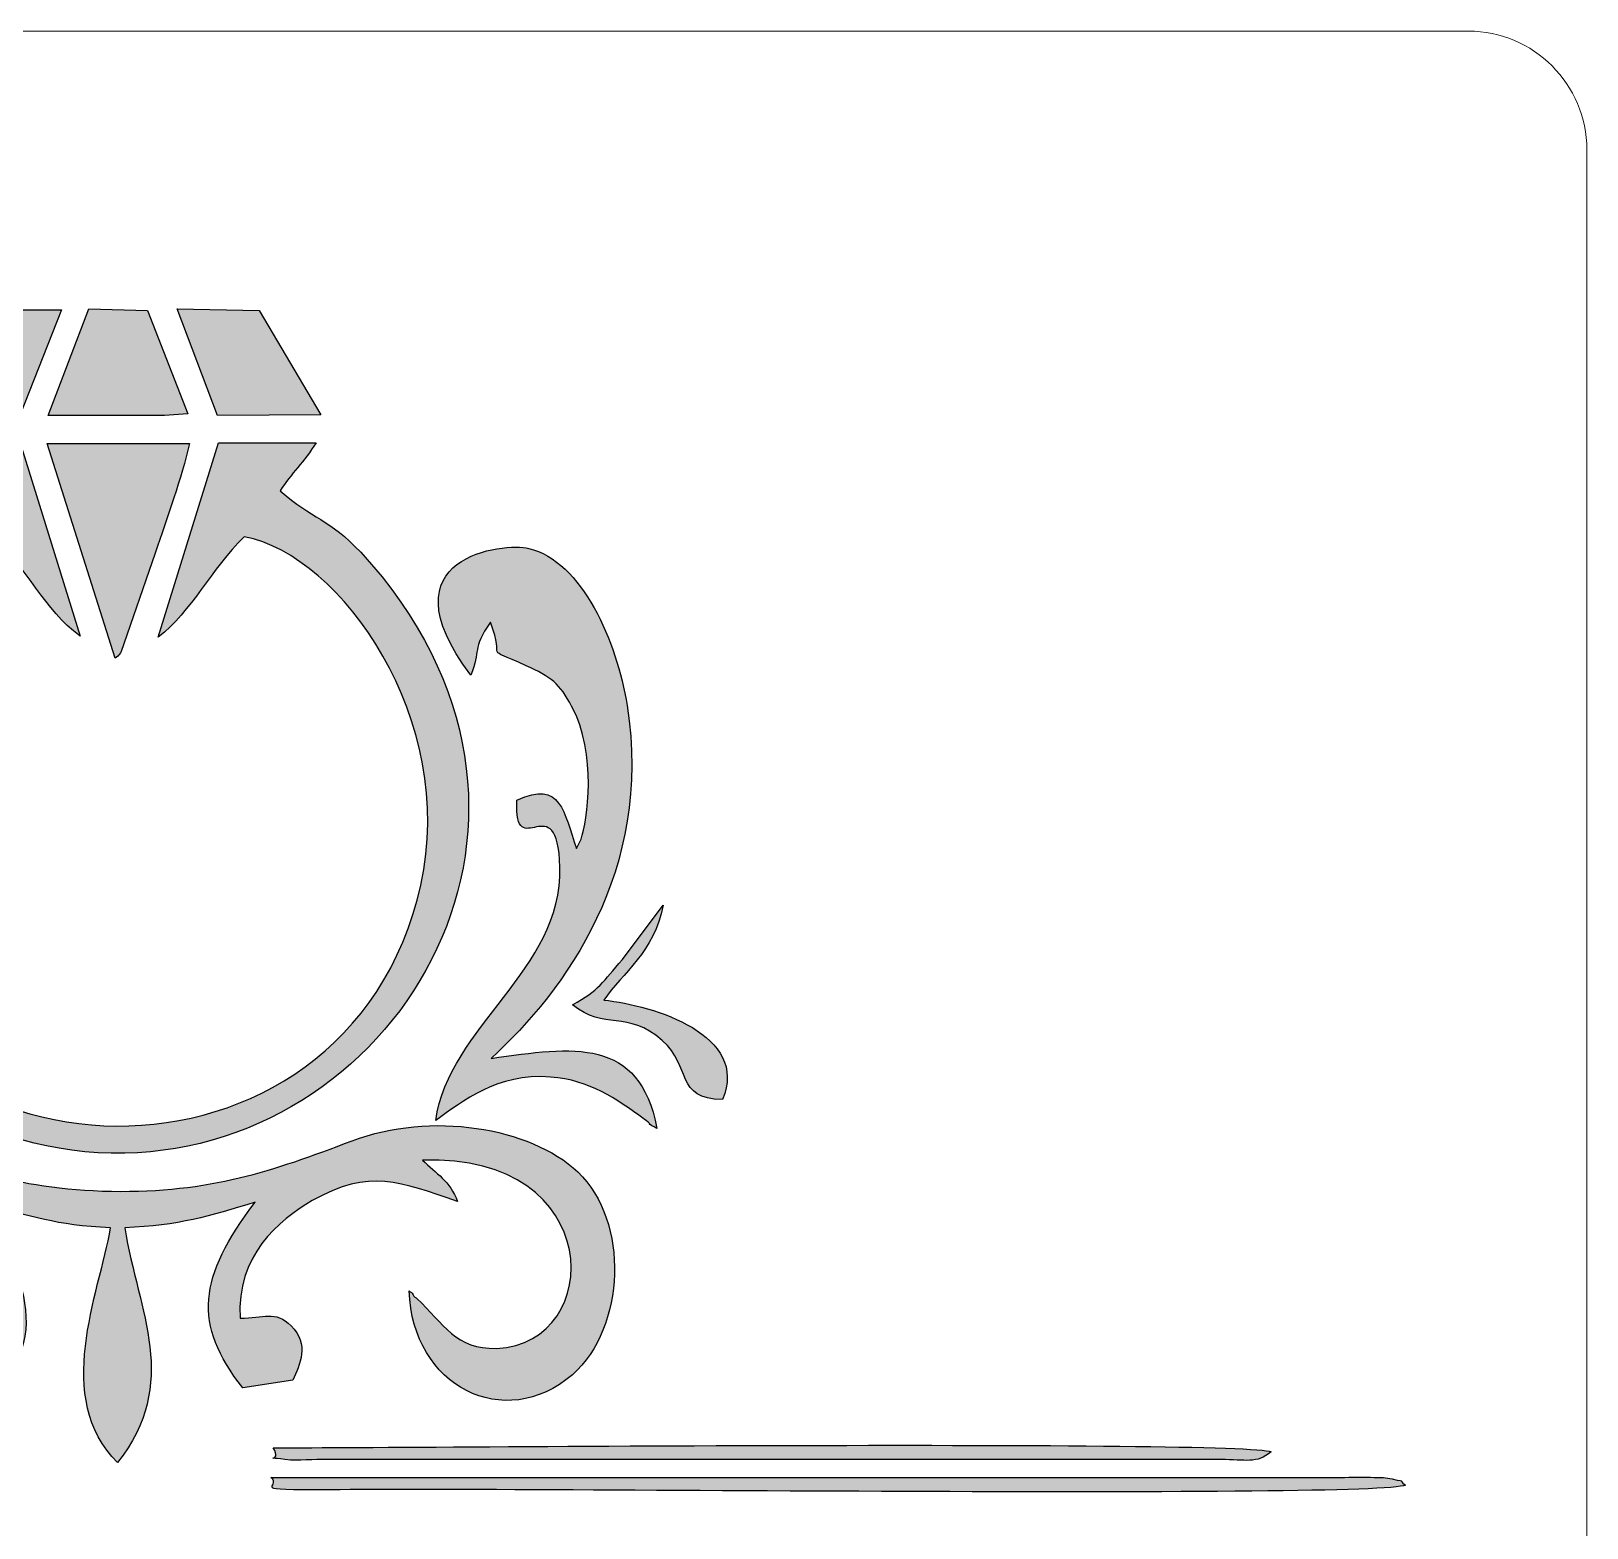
# Model space of a CAD drawing. Header units: millimetres. Extents: x -304.6 to -254.8, y -96.1 to -46.3.
# Drawn here: x -281.09 to -254.85, y -71.56 to -46.31 of the extents above; entities that cross this region are included whole.
import ezdxf

# ---------------------------------------------------------------- set-up
doc = ezdxf.new("R2010")
doc.units = ezdxf.units.MM
doc.header["$MEASUREMENT"] = 0
doc.layers.add('Layer 1', color=7, linetype='Continuous')

msp = doc.modelspace()

# ---------------------------------------------------------------- hatches: boundary and pattern name
at = {"layer": 'Layer 1', "true_color": 0x231f20}
h = msp.add_hatch(color=250, dxfattribs=at)
edge = h.paths.add_edge_path()
edge.add_spline(control_points=[(-283.0529, -52.779), (-283.0529, -52.779), (-281.2736, -52.7922), (-281.2736, -52.7922), (-281.2736, -52.7922), (-280.575, -51.0083), (-280.575, -51.0083), (-280.575, -51.0083), (-282.0116, -51.0083), (-282.0116, -51.0083), (-282.0116, -51.0083), (-283.0529, -52.779), (-283.0529, -52.779)], knot_values=[0, 0, 0, 0, 0.25, 0.25, 0.25, 0.5, 0.5, 0.5, 0.75, 0.75, 0.75, 1, 1, 1, 1], degree=3, periodic=1)
h = msp.add_hatch(color=250, dxfattribs=at)
edge = h.paths.add_edge_path()
edge.add_spline(control_points=[(-280.7991, -52.7922), (-280.7991, -52.7922), (-279.9556, -52.7922), (-279.9556, -52.7922), (-279.9556, -52.7922), (-278.8353, -52.7922), (-278.8353, -52.7922), (-278.8353, -52.7922), (-278.4399, -52.7659), (-278.4399, -52.7659), (-278.4399, -52.7659), (-279.1253, -51.0214), (-279.1253, -51.0214), (-279.1253, -51.0214), (-280.1138, -50.9952), (-280.1138, -50.9952), (-280.1138, -50.9952), (-280.7991, -52.7922), (-280.7991, -52.7922)], knot_values=[0, 0, 0, 0, 0.1666667, 0.1666667, 0.1666667, 0.3333333, 0.3333333, 0.3333333, 0.5, 0.5, 0.5, 0.6666667, 0.6666667, 0.6666667, 0.8333333, 0.8333333, 0.8333333, 1, 1, 1, 1], degree=3, periodic=1)
h = msp.add_hatch(color=250, dxfattribs=at)
edge = h.paths.add_edge_path()
edge.add_spline(control_points=[(-277.9391, -52.7922), (-277.9391, -52.7922), (-276.1993, -52.779), (-276.1993, -52.779), (-276.1993, -52.779), (-277.2406, -51.0214), (-277.2406, -51.0214), (-277.2406, -51.0214), (-278.6245, -50.9952), (-278.6245, -50.9952), (-278.6245, -50.9952), (-277.9391, -52.7922), (-277.9391, -52.7922)], knot_values=[0, 0, 0, 0, 0.25, 0.25, 0.25, 0.5, 0.5, 0.5, 0.75, 0.75, 0.75, 1, 1, 1, 1], degree=3, periodic=1)
h = msp.add_hatch(color=250, dxfattribs=at)
edge = h.paths.add_edge_path()
edge.add_spline(control_points=[(-282.9474, -53.2774), (-282.7761, -53.5134), (-282.5125, -53.802), (-282.3411, -54.0513), (-282.8156, -54.5234), (-283.2637, -54.6153), (-283.7646, -55.153), (-287.7316, -59.5338), (-284.3445, -65.3312), (-279.5075, -65.2394), (-274.8419, -65.1476), (-271.4548, -59.5076), (-275.5272, -55.1005), (-276.0544, -54.5366), (-276.3444, -54.5366), (-276.8848, -54.0644), (-276.7002, -53.7627), (-276.4761, -53.579), (-276.2785, -53.2512), (-276.2785, -53.2512), (-277.9259, -53.2512), (-277.9259, -53.2512), (-277.9259, -53.2512), (-278.9408, -56.5302), (-278.9408, -56.5302), (-278.3741, -56.0974), (-278.0578, -55.3891), (-277.491, -54.8383), (-275.8435, -55.153), (-273.893, -57.9336), (-274.5124, -60.7143), (-275.7381, -66.1969), (-283.58, -66.0788), (-284.7135, -60.7011), (-285.2802, -58.0517), (-283.5536, -55.2711), (-281.748, -54.8252), (-281.1286, -55.376), (-280.8782, -56.058), (-280.2587, -56.5171), (-280.2587, -56.5171), (-281.2736, -53.2381), (-281.2736, -53.2381), (-281.2736, -53.2381), (-282.9474, -53.2774), (-282.9474, -53.2774)], knot_values=[0, 0, 0, 0, 0.0666667, 0.0666667, 0.0666667, 0.1333333, 0.1333333, 0.1333333, 0.2, 0.2, 0.2, 0.2666667, 0.2666667, 0.2666667, 0.3333333, 0.3333333, 0.3333333, 0.4, 0.4, 0.4, 0.4666667, 0.4666667, 0.4666667, 0.5333333, 0.5333333, 0.5333333, 0.6, 0.6, 0.6, 0.6666667, 0.6666667, 0.6666667, 0.7333333, 0.7333333, 0.7333333, 0.8, 0.8, 0.8, 0.8666667, 0.8666667, 0.8666667, 0.9333333, 0.9333333, 0.9333333, 1, 1, 1, 1], degree=3, periodic=1)
h = msp.add_hatch(color=250, dxfattribs=at)
edge = h.paths.add_edge_path()
edge.add_spline(control_points=[(-279.6656, -56.8844), (-279.5998, -56.845), (-279.5734, -56.7794), (-279.5734, -56.7926), (-279.5734, -56.7926), (-278.9935, -55.1137), (-278.9935, -55.1137), (-278.7958, -54.5103), (-278.5453, -53.8545), (-278.4136, -53.2643), (-278.4136, -53.2643), (-280.8123, -53.2643), (-280.8123, -53.2643), (-280.8123, -53.2643), (-279.6656, -56.8844), (-279.6656, -56.8844)], knot_values=[0, 0, 0, 0, 0.2, 0.2, 0.2, 0.4, 0.4, 0.4, 0.6, 0.6, 0.6, 0.8, 0.8, 0.8, 1, 1, 1, 1], degree=3, periodic=1)
h = msp.add_hatch(color=250, dxfattribs=at)
edge = h.paths.add_edge_path()
edge.add_spline(control_points=[(-273.6689, -57.1729), (-273.4975, -56.7532), (-273.6557, -56.7401), (-273.3394, -56.2811), (-273.0626, -56.9762), (-273.5107, -56.6614), (-272.7332, -57.0156), (-272.3245, -57.1991), (-272.1664, -57.3172), (-271.9687, -57.6976), (-271.5338, -58.4976), (-271.7051, -59.6388), (-271.8106, -59.9404), (-271.8106, -59.9404), (-271.8896, -60.0978), (-271.8896, -60.0978), (-272.1005, -59.4945), (-272.1401, -58.9305), (-272.8913, -59.2846), (-272.9441, -60.3995), (-272.2059, -58.9961), (-272.1664, -60.4126), (-272.1269, -62.157), (-274.0379, -63.1014), (-274.262, -64.6885), (-273.8006, -64.3606), (-273.234, -63.8884), (-272.3245, -63.954), (-271.6524, -64.0065), (-271.2307, -64.3212), (-270.743, -64.6623), (-270.5057, -64.8458), (-270.822, -64.6623), (-270.5321, -64.8197), (-270.822, -63.272), (-271.9423, -63.4425), (-273.3262, -63.6392), (-272.0742, -62.485), (-270.5981, -60.4913), (-271.0329, -57.6845), (-271.2043, -56.6089), (-271.7974, -55.2448), (-272.6936, -55.0349), (-273.089, -54.9301), (-275.1977, -55.153), (-273.6689, -57.1729)], knot_values=[0, 0, 0, 0, 0.0666667, 0.0666667, 0.0666667, 0.1333333, 0.1333333, 0.1333333, 0.2, 0.2, 0.2, 0.2666667, 0.2666667, 0.2666667, 0.3333333, 0.3333333, 0.3333333, 0.4, 0.4, 0.4, 0.4666667, 0.4666667, 0.4666667, 0.5333333, 0.5333333, 0.5333333, 0.6, 0.6, 0.6, 0.6666667, 0.6666667, 0.6666667, 0.7333333, 0.7333333, 0.7333333, 0.8, 0.8, 0.8, 0.8666667, 0.8666667, 0.8666667, 0.9333333, 0.9333333, 0.9333333, 1, 1, 1, 1], degree=3, periodic=1)
h = msp.add_hatch(color=250, dxfattribs=at)
edge = h.paths.add_edge_path()
edge.add_spline(control_points=[(-271.4283, -62.6555), (-271.112, -62.1964), (-270.5717, -61.8423), (-270.4267, -61.0553), (-270.4267, -61.0553), (-271.112, -61.9735), (-271.112, -61.9735), (-271.4416, -62.3407), (-271.5075, -62.4981), (-271.9555, -62.7341), (-271.4151, -63.1801), (-271.0329, -62.8128), (-270.4399, -63.3376), (-269.939, -63.7835), (-270.2291, -64.3212), (-269.4251, -64.3343), (-268.9637, -63.2457), (-270.5717, -62.7474), (-271.4283, -62.6555)], knot_values=[0, 0, 0, 0, 0.1666667, 0.1666667, 0.1666667, 0.3333333, 0.3333333, 0.3333333, 0.5, 0.5, 0.5, 0.6666667, 0.6666667, 0.6666667, 0.8333333, 0.8333333, 0.8333333, 1, 1, 1, 1], degree=3, periodic=1)
h = msp.add_hatch(color=250, dxfattribs=at)
edge = h.paths.add_edge_path()
edge.add_spline(control_points=[(-284.6871, -67.5479), (-285.2539, -69.0562), (-287.1385, -68.6496), (-287.3231, -67.338), (-287.4945, -66.1313), (-286.0315, -65.2525), (-284.7794, -65.3706), (-285.0825, -65.6853), (-285.1221, -65.5936), (-285.3724, -66.0264), (-284.4499, -65.7246), (-283.6723, -65.4886), (-282.8156, -66.092), (-282.3938, -66.3936), (-281.4713, -67.2068), (-281.7612, -68.0331), (-281.9589, -68.0987), (-282.7498, -67.7053), (-282.7498, -68.5971), (-282.7498, -69.266), (-281.9458, -69.3316), (-281.5636, -69.0038), (-280.5619, -68.1249), (-281.7744, -66.3542), (-281.8799, -66.1182), (-281.0627, -66.2886), (-280.6937, -66.4592), (-279.7447, -66.4985), (-279.9424, -67.6266), (-280.7201, -69.371), (-279.6261, -70.4597), (-278.5718, -69.1087), (-279.2703, -67.9282), (-279.5075, -66.4985), (-278.585, -66.4592), (-278.0841, -66.3017), (-277.3065, -66.0657), (-278.2687, -67.338), (-278.3609, -68.1118), (-277.5174, -69.2004), (-277.5174, -69.2004), (-276.6739, -69.0693), (-276.6739, -69.0693), (-276.5553, -68.807), (-276.3839, -68.4659), (-276.7002, -68.1512), (-276.977, -67.8757), (-277.1615, -68.0331), (-277.5569, -68.02), (-277.636, -66.9839), (-276.9111, -66.3673), (-276.3444, -66.0395), (-275.3691, -65.4886), (-274.8682, -65.7246), (-273.893, -66.0526), (-274.0247, -65.7115), (-274.2488, -65.5803), (-274.4861, -65.3574), (-271.3888, -65.2394), (-271.3888, -68.4528), (-273.234, -68.5315), (-273.9193, -68.5577), (-274.1302, -68.1118), (-274.5783, -67.6922), (-274.5915, -67.6789), (-274.631, -67.6659), (-274.6442, -67.6266), (-274.6573, -67.5872), (-274.6837, -67.5872), (-274.71, -67.561), (-274.6573, -69.1742), (-273.1022, -69.9612), (-271.9555, -68.9775), (-271.0593, -68.1774), (-270.9934, -66.3936), (-271.8633, -65.5542), (-272.6805, -64.7935), (-274.341, -64.5311), (-275.6722, -65.0295), (-277.0165, -65.5411), (-278.0578, -65.9083), (-279.7315, -65.8821), (-281.4054, -65.8427), (-282.3543, -65.4361), (-283.7382, -64.9901), (-287.8108, -63.6523), (-289.0496, -67.8757), (-287.178, -69.0956), (-285.926, -69.9218), (-284.6212, -68.8463), (-284.5817, -68.0069), (-284.5817, -68.0069), (-284.6476, -67.6266), (-284.6476, -67.6266), (-284.6608, -67.5872), (-284.6739, -67.5741), (-284.6871, -67.5479)], knot_values=[0, 0, 0, 0, 0.03125, 0.03125, 0.03125, 0.0625, 0.0625, 0.0625, 0.09375, 0.09375, 0.09375, 0.125, 0.125, 0.125, 0.15625, 0.15625, 0.15625, 0.1875, 0.1875, 0.1875, 0.21875, 0.21875, 0.21875, 0.25, 0.25, 0.25, 0.28125, 0.28125, 0.28125, 0.3125, 0.3125, 0.3125, 0.34375, 0.34375, 0.34375, 0.375, 0.375, 0.375, 0.40625, 0.40625, 0.40625, 0.4375, 0.4375, 0.4375, 0.46875, 0.46875, 0.46875, 0.5, 0.5, 0.5, 0.53125, 0.53125, 0.53125, 0.5625, 0.5625, 0.5625, 0.59375, 0.59375, 0.59375, 0.625, 0.625, 0.625, 0.65625, 0.65625, 0.65625, 0.6875, 0.6875, 0.6875, 0.71875, 0.71875, 0.71875, 0.75, 0.75, 0.75, 0.78125, 0.78125, 0.78125, 0.8125, 0.8125, 0.8125, 0.84375, 0.84375, 0.84375, 0.875, 0.875, 0.875, 0.90625, 0.90625, 0.90625, 0.9375, 0.9375, 0.9375, 0.96875, 0.96875, 0.96875, 1, 1, 1, 1], degree=3, periodic=1)
h = msp.add_hatch(color=250, dxfattribs=at)
edge = h.paths.add_edge_path()
edge.add_spline(control_points=[(-277.0033, -70.2104), (-276.8189, -70.4859), (-277.2801, -70.3285), (-276.7134, -70.4203), (-276.6607, -70.4203), (-276.239, -70.4072), (-276.1466, -70.4072), (-276.1466, -70.4072), (-261.0163, -70.4072), (-261.0163, -70.4072), (-260.6078, -70.4072), (-260.4101, -70.4859), (-260.1729, -70.276), (-260.5946, -70.0792), (-275.1714, -70.2104), (-277.0033, -70.2104)], knot_values=[0, 0, 0, 0, 0.2, 0.2, 0.2, 0.4, 0.4, 0.4, 0.6, 0.6, 0.6, 0.8, 0.8, 0.8, 1, 1, 1, 1], degree=3, periodic=1)
h = msp.add_hatch(color=250, dxfattribs=at)
edge = h.paths.add_edge_path()
edge.add_spline(control_points=[(-277.0429, -70.7088), (-276.8189, -70.8793), (-277.5306, -70.9318), (-276.0281, -70.9187), (-272.9044, -70.8793), (-258.3805, -71.063), (-257.906, -70.84), (-258.0642, -70.7219), (-257.8401, -70.8006), (-258.1301, -70.735), (-258.2355, -70.7088), (-258.3145, -70.7088), (-258.4332, -70.7088), (-258.5913, -70.6957), (-258.8285, -70.7088), (-258.9999, -70.7088), (-258.9999, -70.7088), (-277.0429, -70.7088), (-277.0429, -70.7088)], knot_values=[0, 0, 0, 0, 0.1666667, 0.1666667, 0.1666667, 0.3333333, 0.3333333, 0.3333333, 0.5, 0.5, 0.5, 0.6666667, 0.6666667, 0.6666667, 0.8333333, 0.8333333, 0.8333333, 1, 1, 1, 1], degree=3, periodic=1)

# ---------------------------------------------------------------- linework, layer by layer
at = {"layer": 'Layer 1', "color": 250, "lineweight": 18}
msp.add_open_spline([(-302.6454, -46.3072), (-302.6454, -46.3072), (-256.8452, -46.3072), (-256.8452, -46.3072), (-255.7453, -46.3072), (-254.8453, -47.2072), (-254.8453, -48.3071), (-254.8453, -48.3071), (-254.8453, -94.1073), (-254.8453, -94.1073), (-254.8453, -95.2072), (-255.7453, -96.1072), (-256.8452, -96.1072), (-256.8452, -96.1072), (-302.6454, -96.1072), (-302.6454, -96.1072), (-303.7453, -96.1072), (-304.6453, -95.2072), (-304.6453, -94.1073), (-304.6453, -94.1073), (-304.6453, -48.3071), (-304.6453, -48.3071), (-304.6453, -47.2072), (-303.7453, -46.3072), (-302.6454, -46.3072)], degree=3, knots=[0, 0, 0, 0, 0.125, 0.125, 0.125, 0.25, 0.25, 0.25, 0.375, 0.375, 0.375, 0.5, 0.5, 0.5, 0.625, 0.625, 0.625, 0.75, 0.75, 0.75, 0.875, 0.875, 0.875, 1, 1, 1, 1], dxfattribs=at)
at = {"layer": 'Layer 1', "color": 250}
for points, knots in [([(-283.0529, -52.779), (-283.0529, -52.779), (-281.2736, -52.7922), (-281.2736, -52.7922), (-281.2736, -52.7922), (-280.575, -51.0083), (-280.575, -51.0083), (-280.575, -51.0083), (-282.0116, -51.0083), (-282.0116, -51.0083), (-282.0116, -51.0083), (-283.0529, -52.779), (-283.0529, -52.779)], [0, 0, 0, 0, 0.25, 0.25, 0.25, 0.5, 0.5, 0.5, 0.75, 0.75, 0.75, 1, 1, 1, 1]), ([(-280.7991, -52.7922), (-280.7991, -52.7922), (-279.9556, -52.7922), (-279.9556, -52.7922), (-279.9556, -52.7922), (-278.8353, -52.7922), (-278.8353, -52.7922), (-278.8353, -52.7922), (-278.4399, -52.7659), (-278.4399, -52.7659), (-278.4399, -52.7659), (-279.1253, -51.0214), (-279.1253, -51.0214), (-279.1253, -51.0214), (-280.1138, -50.9952), (-280.1138, -50.9952), (-280.1138, -50.9952), (-280.7991, -52.7922), (-280.7991, -52.7922)], [0, 0, 0, 0, 0.1666667, 0.1666667, 0.1666667, 0.3333333, 0.3333333, 0.3333333, 0.5, 0.5, 0.5, 0.6666667, 0.6666667, 0.6666667, 0.8333333, 0.8333333, 0.8333333, 1, 1, 1, 1]), ([(-277.9391, -52.7922), (-277.9391, -52.7922), (-276.1993, -52.779), (-276.1993, -52.779), (-276.1993, -52.779), (-277.2406, -51.0214), (-277.2406, -51.0214), (-277.2406, -51.0214), (-278.6245, -50.9952), (-278.6245, -50.9952), (-278.6245, -50.9952), (-277.9391, -52.7922), (-277.9391, -52.7922)], [0, 0, 0, 0, 0.25, 0.25, 0.25, 0.5, 0.5, 0.5, 0.75, 0.75, 0.75, 1, 1, 1, 1]), ([(-282.9474, -53.2774), (-282.7761, -53.5134), (-282.5125, -53.802), (-282.3411, -54.0513), (-282.8156, -54.5234), (-283.2637, -54.6153), (-283.7646, -55.153), (-287.7316, -59.5338), (-284.3445, -65.3312), (-279.5075, -65.2394), (-274.8419, -65.1476), (-271.4548, -59.5076), (-275.5272, -55.1005), (-276.0544, -54.5366), (-276.3444, -54.5366), (-276.8848, -54.0644), (-276.7002, -53.7627), (-276.4761, -53.579), (-276.2785, -53.2512), (-276.2785, -53.2512), (-277.9259, -53.2512), (-277.9259, -53.2512), (-277.9259, -53.2512), (-278.9408, -56.5302), (-278.9408, -56.5302), (-278.3741, -56.0974), (-278.0578, -55.3891), (-277.491, -54.8383), (-275.8435, -55.153), (-273.893, -57.9336), (-274.5124, -60.7143), (-275.7381, -66.1969), (-283.58, -66.0788), (-284.7135, -60.7011), (-285.2802, -58.0517), (-283.5536, -55.2711), (-281.748, -54.8252), (-281.1286, -55.376), (-280.8782, -56.058), (-280.2587, -56.5171), (-280.2587, -56.5171), (-281.2736, -53.2381), (-281.2736, -53.2381), (-281.2736, -53.2381), (-282.9474, -53.2774), (-282.9474, -53.2774)], [0, 0, 0, 0, 0.0666667, 0.0666667, 0.0666667, 0.1333333, 0.1333333, 0.1333333, 0.2, 0.2, 0.2, 0.2666667, 0.2666667, 0.2666667, 0.3333333, 0.3333333, 0.3333333, 0.4, 0.4, 0.4, 0.4666667, 0.4666667, 0.4666667, 0.5333333, 0.5333333, 0.5333333, 0.6, 0.6, 0.6, 0.6666667, 0.6666667, 0.6666667, 0.7333333, 0.7333333, 0.7333333, 0.8, 0.8, 0.8, 0.8666667, 0.8666667, 0.8666667, 0.9333333, 0.9333333, 0.9333333, 1, 1, 1, 1]), ([(-279.6656, -56.8844), (-279.5998, -56.845), (-279.5734, -56.7794), (-279.5734, -56.7926), (-279.5734, -56.7926), (-278.9935, -55.1137), (-278.9935, -55.1137), (-278.7958, -54.5103), (-278.5453, -53.8545), (-278.4136, -53.2643), (-278.4136, -53.2643), (-280.8123, -53.2643), (-280.8123, -53.2643), (-280.8123, -53.2643), (-279.6656, -56.8844), (-279.6656, -56.8844)], [0, 0, 0, 0, 0.2, 0.2, 0.2, 0.4, 0.4, 0.4, 0.6, 0.6, 0.6, 0.8, 0.8, 0.8, 1, 1, 1, 1]), ([(-273.6689, -57.1729), (-273.4975, -56.7532), (-273.6557, -56.7401), (-273.3394, -56.2811), (-273.0626, -56.9762), (-273.5107, -56.6614), (-272.7332, -57.0156), (-272.3245, -57.1991), (-272.1664, -57.3172), (-271.9687, -57.6976), (-271.5338, -58.4976), (-271.7051, -59.6388), (-271.8106, -59.9404), (-271.8106, -59.9404), (-271.8896, -60.0978), (-271.8896, -60.0978), (-272.1005, -59.4945), (-272.1401, -58.9305), (-272.8913, -59.2846), (-272.9441, -60.3995), (-272.2059, -58.9961), (-272.1664, -60.4126), (-272.1269, -62.157), (-274.0379, -63.1014), (-274.262, -64.6885), (-273.8006, -64.3606), (-273.234, -63.8884), (-272.3245, -63.954), (-271.6524, -64.0065), (-271.2307, -64.3212), (-270.743, -64.6623), (-270.5057, -64.8458), (-270.822, -64.6623), (-270.5321, -64.8197), (-270.822, -63.272), (-271.9423, -63.4425), (-273.3262, -63.6392), (-272.0742, -62.485), (-270.5981, -60.4913), (-271.0329, -57.6845), (-271.2043, -56.6089), (-271.7974, -55.2448), (-272.6936, -55.0349), (-273.089, -54.9301), (-275.1977, -55.153), (-273.6689, -57.1729)], [0, 0, 0, 0, 0.0666667, 0.0666667, 0.0666667, 0.1333333, 0.1333333, 0.1333333, 0.2, 0.2, 0.2, 0.2666667, 0.2666667, 0.2666667, 0.3333333, 0.3333333, 0.3333333, 0.4, 0.4, 0.4, 0.4666667, 0.4666667, 0.4666667, 0.5333333, 0.5333333, 0.5333333, 0.6, 0.6, 0.6, 0.6666667, 0.6666667, 0.6666667, 0.7333333, 0.7333333, 0.7333333, 0.8, 0.8, 0.8, 0.8666667, 0.8666667, 0.8666667, 0.9333333, 0.9333333, 0.9333333, 1, 1, 1, 1]), ([(-271.4283, -62.6555), (-271.112, -62.1964), (-270.5717, -61.8423), (-270.4267, -61.0553), (-270.4267, -61.0553), (-271.112, -61.9735), (-271.112, -61.9735), (-271.4416, -62.3407), (-271.5075, -62.4981), (-271.9555, -62.7341), (-271.4151, -63.1801), (-271.0329, -62.8128), (-270.4399, -63.3376), (-269.939, -63.7835), (-270.2291, -64.3212), (-269.4251, -64.3343), (-268.9637, -63.2457), (-270.5717, -62.7474), (-271.4283, -62.6555)], [0, 0, 0, 0, 0.1666667, 0.1666667, 0.1666667, 0.3333333, 0.3333333, 0.3333333, 0.5, 0.5, 0.5, 0.6666667, 0.6666667, 0.6666667, 0.8333333, 0.8333333, 0.8333333, 1, 1, 1, 1]), ([(-284.6871, -67.5479), (-285.2539, -69.0562), (-287.1385, -68.6496), (-287.3231, -67.338), (-287.4945, -66.1313), (-286.0315, -65.2525), (-284.7794, -65.3706), (-285.0825, -65.6853), (-285.1221, -65.5936), (-285.3724, -66.0264), (-284.4499, -65.7246), (-283.6723, -65.4886), (-282.8156, -66.092), (-282.3938, -66.3936), (-281.4713, -67.2068), (-281.7612, -68.0331), (-281.9589, -68.0987), (-282.7498, -67.7053), (-282.7498, -68.5971), (-282.7498, -69.266), (-281.9458, -69.3316), (-281.5636, -69.0038), (-280.5619, -68.1249), (-281.7744, -66.3542), (-281.8799, -66.1182), (-281.0627, -66.2886), (-280.6937, -66.4592), (-279.7447, -66.4985), (-279.9424, -67.6266), (-280.7201, -69.371), (-279.6261, -70.4597), (-278.5718, -69.1087), (-279.2703, -67.9282), (-279.5075, -66.4985), (-278.585, -66.4592), (-278.0841, -66.3017), (-277.3065, -66.0657), (-278.2687, -67.338), (-278.3609, -68.1118), (-277.5174, -69.2004), (-277.5174, -69.2004), (-276.6739, -69.0693), (-276.6739, -69.0693), (-276.5553, -68.807), (-276.3839, -68.4659), (-276.7002, -68.1512), (-276.977, -67.8757), (-277.1615, -68.0331), (-277.5569, -68.02), (-277.636, -66.9839), (-276.9111, -66.3673), (-276.3444, -66.0395), (-275.3691, -65.4886), (-274.8682, -65.7246), (-273.893, -66.0526), (-274.0247, -65.7115), (-274.2488, -65.5803), (-274.4861, -65.3574), (-271.3888, -65.2394), (-271.3888, -68.4528), (-273.234, -68.5315), (-273.9193, -68.5577), (-274.1302, -68.1118), (-274.5783, -67.6922), (-274.5915, -67.6789), (-274.631, -67.6659), (-274.6442, -67.6266), (-274.6573, -67.5872), (-274.6837, -67.5872), (-274.71, -67.561), (-274.6573, -69.1742), (-273.1022, -69.9612), (-271.9555, -68.9775), (-271.0593, -68.1774), (-270.9934, -66.3936), (-271.8633, -65.5542), (-272.6805, -64.7935), (-274.341, -64.5311), (-275.6722, -65.0295), (-277.0165, -65.5411), (-278.0578, -65.9083), (-279.7315, -65.8821), (-281.4054, -65.8427), (-282.3543, -65.4361), (-283.7382, -64.9901), (-287.8108, -63.6523), (-289.0496, -67.8757), (-287.178, -69.0956), (-285.926, -69.9218), (-284.6212, -68.8463), (-284.5817, -68.0069), (-284.5817, -68.0069), (-284.6476, -67.6266), (-284.6476, -67.6266), (-284.6608, -67.5872), (-284.6739, -67.5741), (-284.6871, -67.5479)], [0, 0, 0, 0, 0.03125, 0.03125, 0.03125, 0.0625, 0.0625, 0.0625, 0.09375, 0.09375, 0.09375, 0.125, 0.125, 0.125, 0.15625, 0.15625, 0.15625, 0.1875, 0.1875, 0.1875, 0.21875, 0.21875, 0.21875, 0.25, 0.25, 0.25, 0.28125, 0.28125, 0.28125, 0.3125, 0.3125, 0.3125, 0.34375, 0.34375, 0.34375, 0.375, 0.375, 0.375, 0.40625, 0.40625, 0.40625, 0.4375, 0.4375, 0.4375, 0.46875, 0.46875, 0.46875, 0.5, 0.5, 0.5, 0.53125, 0.53125, 0.53125, 0.5625, 0.5625, 0.5625, 0.59375, 0.59375, 0.59375, 0.625, 0.625, 0.625, 0.65625, 0.65625, 0.65625, 0.6875, 0.6875, 0.6875, 0.71875, 0.71875, 0.71875, 0.75, 0.75, 0.75, 0.78125, 0.78125, 0.78125, 0.8125, 0.8125, 0.8125, 0.84375, 0.84375, 0.84375, 0.875, 0.875, 0.875, 0.90625, 0.90625, 0.90625, 0.9375, 0.9375, 0.9375, 0.96875, 0.96875, 0.96875, 1, 1, 1, 1]), ([(-277.0033, -70.2104), (-276.8189, -70.4859), (-277.2801, -70.3285), (-276.7134, -70.4203), (-276.6607, -70.4203), (-276.239, -70.4072), (-276.1466, -70.4072), (-276.1466, -70.4072), (-261.0163, -70.4072), (-261.0163, -70.4072), (-260.6078, -70.4072), (-260.4101, -70.4859), (-260.1729, -70.276), (-260.5946, -70.0792), (-275.1714, -70.2104), (-277.0033, -70.2104)], [0, 0, 0, 0, 0.2, 0.2, 0.2, 0.4, 0.4, 0.4, 0.6, 0.6, 0.6, 0.8, 0.8, 0.8, 1, 1, 1, 1]), ([(-277.0429, -70.7088), (-276.8189, -70.8793), (-277.5306, -70.9318), (-276.0281, -70.9187), (-272.9044, -70.8793), (-258.3805, -71.063), (-257.906, -70.84), (-258.0642, -70.7219), (-257.8401, -70.8006), (-258.1301, -70.735), (-258.2355, -70.7088), (-258.3145, -70.7088), (-258.4332, -70.7088), (-258.5913, -70.6957), (-258.8285, -70.7088), (-258.9999, -70.7088), (-258.9999, -70.7088), (-277.0429, -70.7088), (-277.0429, -70.7088)], [0, 0, 0, 0, 0.1666667, 0.1666667, 0.1666667, 0.3333333, 0.3333333, 0.3333333, 0.5, 0.5, 0.5, 0.6666667, 0.6666667, 0.6666667, 0.8333333, 0.8333333, 0.8333333, 1, 1, 1, 1])]:
    msp.add_open_spline(points, degree=3, knots=knots, dxfattribs=at)

doc.saveas('drawing.dxf')
